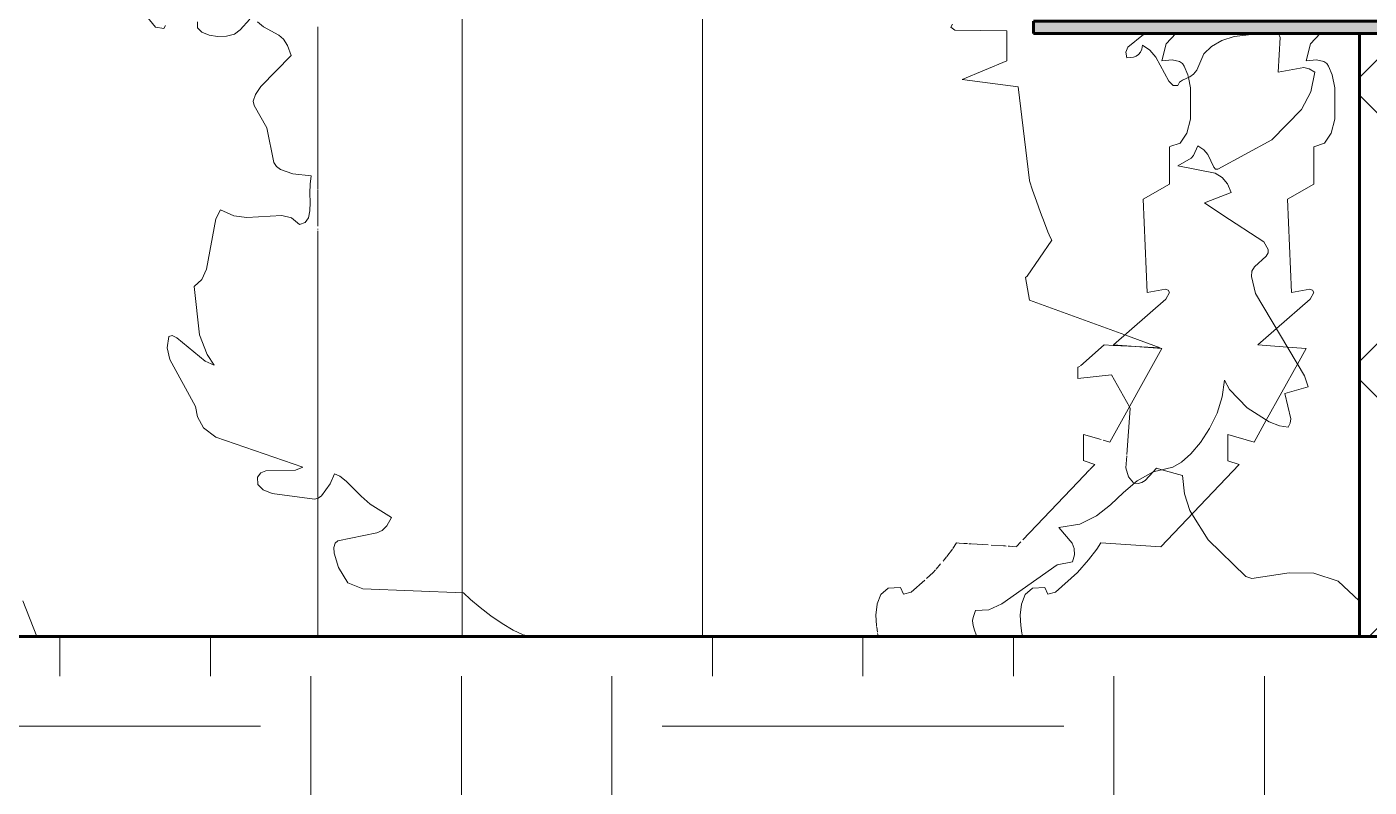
# Model space of a CAD drawing. Header units: inches. Extents: x 1275 to 2881, y -101 to 461.
# Drawn here: x 1467.3 to 1520.8, y -6 to 24.3 of the extents above; entities that cross this region are included whole.
import ezdxf

# ---------------------------------------------------------------- set-up
doc = ezdxf.new("R2010")
doc.units = ezdxf.units.IN
doc.header["$MEASUREMENT"] = 0
doc.linetypes.add('Grid Line 1_2_', pattern=[0.875, 0.5, -0.125, 0.125, -0.125])
for name, color, linetype, lineweight in [('0-1', 7, 'Continuous', 5), ('A-DETL-GENF-1', 7, 'Continuous', 9), ('A-DETL-GENF-2', 253, 'Continuous', 9), ('A-FLOR-LEVL-1', 51, 'Grid Line 1_2_', 9), ('A-GLAZ-CWMG', 51, 'Continuous', 9), ('A-GLAZ-CWMG-1', 51, 'Continuous', 60), ('A-WALL-PATT-3', 111, 'Continuous', 9), ('C-TOPO', 7, 'Continuous', 9), ('C-TOPO-1', 7, 'Continuous', 60), ('S-FNDN-6', 32, 'Continuous', 60)]:
    doc.layers.add(name, color=color, linetype=linetype, lineweight=lineweight)

# ---------------------------------------------------------------- blocks, each defined once
blk = doc.blocks.new('Oakfire_2_Amenities_rvt-1-BUILDING SECTION - EAST_WEST _ PREP KITCHEN - LOOKING SOUTH')
at = {"layer": 'A-FLOR-LEVL-1'}
blk.add_line((1275.24, 0), (2864.588, 0), dxfattribs=at)
blk = doc.blocks.new('Oakfire_2_Kitchen_rvt-1-BUILDING SECTION - EAST_WEST _ PREP KITCHEN - LOOKING SOUTH')
at = {"layer": 'A-FLOR-LEVL-1'}
blk.add_line((1275.24, 0), (2864.588, 0), dxfattribs=at)
blk = doc.blocks.new('holly 26751 - holly 26751-1522576-BUILDING SECTION - EAST_WEST _ PREP KITCHEN - LOOKING SOUTH')
at = {"layer": 'A-DETL-GENF-1'}
blk.add_line((1461.983, 0), (1467.735, 0.002), dxfattribs=at)
at = {"layer": 'A-DETL-GENF-2'}
for p, q in [((1478.946, 23.593), (1478.946, 24.269)), ((1478.946, 24.234), (1478.946, 24.136)), ((1478.946, 24.136), (1478.946, 24.107)), ((1478.946, 24.107), (1478.946, 22.917)), ((1478.946, 22.917), (1478.946, 23.593)), ((1512.579, 22.917), (1512.751, 23.593)), ((1512.751, 23.593), (1513.134, 24)), ((1478.946, 22.95), (1478.946, 22.917)), ((1478.946, 22.888), (1478.946, 22.95)), ((1478.946, 22.917), (1478.946, 22.173)), ((1478.946, 22.816), (1478.946, 22.888)), ((1478.946, 22.726), (1478.946, 22.816)), ((1478.946, 22.364), (1478.946, 22.708)), ((1512.98, 22.95), (1512.579, 22.917)), ((1513.28, 22.888), (1512.98, 22.95)), ((1513.395, 22.816), (1513.28, 22.888)), ((1513.466, 22.708), (1513.395, 22.816)), ((1513.615, 22.364), (1513.466, 22.708)), ((1478.946, 21.84), (1478.946, 22.364)), ((1478.946, 22.173), (1478.946, 21.875)), ((1513.636, 22.256), (1513.615, 22.364)), ((1513.72, 21.84), (1513.636, 22.256)), ((1478.946, 21.875), (1478.946, 19.455)), ((1478.946, 21.516), (1478.946, 21.834)), ((1478.946, 20.593), (1478.946, 21.511)), ((1513.72, 20.593), (1513.72, 21.84)), ((1478.946, 20.039), (1478.946, 20.571)), ((1513.573, 20.042), (1513.72, 20.593)), ((1478.946, 19.644), (1478.946, 20.039)), ((1513.298, 19.644), (1513.572, 20.039)), ((1478.946, 19.494), (1478.946, 19.644)), ((1478.946, 19.455), (1478.946, 19.494)), ((1478.946, 18.18), (1478.946, 19.444)), ((1478.946, 19.444), (1478.946, 18.158)), ((1512.876, 18.006), (1512.876, 19.494)), ((1512.895, 19.501), (1513.298, 19.644)), ((1478.946, 18.006), (1478.946, 18.158)), ((1478.946, 18.155), (1478.946, 17.803)), ((1478.946, 17.81), (1478.946, 17.99)), ((1478.946, 17.411), (1478.946, 17.777)), ((1478.946, 17.772), (1478.946, 17.335)), ((1511.835, 17.411), (1512.876, 18.006)), ((1478.946, 16.752), (1478.946, 17.411)), ((1478.946, 17.335), (1478.946, 16.884)), ((1511.983, 13.69), (1511.835, 17.411)), ((1478.946, 16.884), (1478.946, 16.46)), ((1478.946, 16.329), (1478.946, 16.749)), ((1478.946, 16.46), (1478.946, 16.329)), ((1478.946, 16.198), (1478.946, 16.228)), ((1478.946, 16.228), (1478.946, 16.198)), ((1478.946, 15.314), (1478.946, 16.148)), ((1478.946, 16.148), (1478.946, 16.107)), ((1478.946, 16.096), (1478.946, 15.864)), ((1478.946, 15.864), (1478.946, 15.774)), ((1478.946, 15.76), (1478.946, 15.314)), ((1478.946, 13.69), (1478.946, 15.309)), ((1478.946, 15.309), (1478.946, 14.345)), ((1478.946, 14.345), (1478.946, 14.286)), ((1478.946, 14.286), (1478.946, 13.393)), ((1478.946, 13.83), (1478.946, 13.69)), ((1478.946, 13.791), (1478.946, 13.83)), ((1478.946, 13.69), (1478.946, 13.791)), ((1478.946, 13.425), (1478.946, 13.69)), ((1478.946, 12.17), (1478.946, 13.425)), ((1478.946, 13.393), (1478.946, 11.486)), ((1510.644, 11.607), (1512.73, 13.425)), ((1512.722, 13.83), (1511.983, 13.69)), ((1512.825, 13.791), (1512.722, 13.83)), ((1512.73, 13.425), (1512.876, 13.69)), ((1512.876, 13.69), (1512.825, 13.791)), ((1478.946, 11.607), (1478.946, 12.154)), ((1478.946, 11.458), (1478.946, 11.607)), ((1478.946, 11.607), (1478.946, 10.748)), ((1478.946, 11.486), (1478.946, 11.607)), ((1478.946, 7.738), (1478.946, 11.458)), ((1510.495, 7.738), (1512.579, 11.458)), ((1512.579, 11.458), (1510.644, 11.607)), ((1478.946, 10.748), (1478.946, 10.714)), ((1478.946, 10.714), (1478.946, 10.268)), ((1478.946, 10.394), (1478.946, 9.077)), ((1478.946, 10.268), (1478.946, 10.394)), ((1478.946, 9.077), (1478.946, 6.715)), ((1478.946, 8.036), (1478.946, 7.738)), ((1478.946, 6.994), (1478.946, 8.036)), ((1509.454, 8.036), (1510.16, 7.834)), ((1509.454, 6.994), (1509.454, 8.036)), ((1510.235, 7.812), (1510.495, 7.738)), ((1478.946, 6.845), (1478.946, 6.994)), ((1509.9, 6.845), (1509.474, 6.987)), ((1478.946, 5.525), (1478.946, 6.845)), ((1478.946, 6.715), (1478.946, 6.372)), ((1478.946, 6.696), (1478.946, 6.399)), ((1478.946, 6.212), (1478.946, 6.696)), ((1509.231, 6.145), (1509.697, 6.633)), ((1509.708, 6.644), (1509.9, 6.845)), ((1478.946, 6.372), (1478.946, 5.669)), ((1478.946, 6.356), (1478.946, 6.101)), ((1478.946, 6.128), (1478.946, 6.212)), ((1478.946, 6.087), (1478.946, 6.128)), ((1478.946, 6.101), (1478.946, 6.087)), ((1507.03, 3.839), (1509.231, 6.144)), ((1478.946, 5.669), (1478.946, 5.525)), ((1478.946, 3.571), (1478.946, 5.503)), ((1478.946, 5.503), (1478.946, 5.007)), ((1478.946, 5.007), (1478.946, 3.85)), ((1478.946, 3.85), (1478.946, 2.381)), ((1506.777, 3.574), (1506.961, 3.766)), ((1478.946, 3.72), (1478.946, 3.571)), ((1478.946, 3.472), (1478.946, 3.72)), ((1478.946, 3.045), (1478.946, 3.472)), ((1504.004, 3.182), (1504.231, 3.472)), ((1504.247, 3.496), (1504.394, 3.72)), ((1504.394, 3.72), (1504.492, 3.714)), ((1504.5, 3.714), (1504.685, 3.702)), ((1504.695, 3.701), (1504.831, 3.693)), ((1504.885, 3.69), (1504.979, 3.684)), ((1505.004, 3.682), (1505.65, 3.642)), ((1505.778, 3.634), (1506.258, 3.604)), ((1506.264, 3.603), (1506.334, 3.599)), ((1506.336, 3.599), (1506.374, 3.597)), ((1506.455, 3.591), (1506.498, 3.589)), ((1506.501, 3.589), (1506.775, 3.571)), ((1478.946, 2.546), (1478.946, 3.045)), ((1503.577, 2.677), (1503.755, 2.882)), ((1503.857, 2.999), (1503.897, 3.045)), ((1503.897, 3.045), (1503.993, 3.168)), ((1478.946, 1.755), (1478.946, 2.546)), ((1478.946, 2.532), (1478.946, 2.517)), ((1478.946, 2.301), (1478.946, 2.532)), ((1478.946, 2.517), (1478.946, 2.199)), ((1478.946, 2.381), (1478.946, 2.301)), ((1478.946, 2.199), (1478.946, 1.415)), ((1502.583, 1.755), (1503.127, 2.244)), ((1503.196, 2.306), (1503.463, 2.546)), ((1503.463, 2.546), (1503.554, 2.651)), ((1478.946, 1.951), (1478.946, 1.677)), ((1478.946, 1.913), (1478.946, 1.951)), ((1478.946, 1.663), (1478.946, 1.913)), ((1478.946, 1.677), (1478.946, 1.755)), ((1478.946, 1.375), (1478.946, 1.663)), ((1501.232, 1.3), (1501.375, 1.663)), ((1501.375, 1.663), (1501.673, 1.913)), ((1501.673, 1.913), (1502.142, 1.95)), ((1502.163, 1.949), (1502.279, 1.677)), ((1502.279, 1.677), (1502.583, 1.755)), ((1478.946, 1.415), (1478.946, 0.004)), ((1478.946, 1.281), (1478.946, 1.356)), ((1478.946, 0.846), (1478.946, 1.281)), ((1501.181, 0.846), (1501.225, 1.281)), ((1478.946, 0.438), (1478.946, 0.846)), ((1501.202, 0.438), (1501.181, 0.846)), ((1467.735, 0.002), (1487.393, 0.01)), ((1478.946, 0.366), (1478.946, 0.438)), ((1478.946, 0.134), (1478.946, 0.366)), ((1478.946, 0.081), (1478.946, 0.125)), ((1478.946, 0), (1478.946, 0.016)), ((1487.393, 0.01), (1501.269, 0.016)), ((1501.208, 0.399), (1501.202, 0.438)), ((1501.241, 0.164), (1501.211, 0.373)), ((1501.269, 0.016), (1501.249, 0.115))]:
    blk.add_line(p, q, dxfattribs=at)
blk = doc.blocks.new('magnolia 26756 - magnolia 26756-V9-BUILDING SECTION - EAST_WEST _ PREP KITCHEN - LOOKING SOUTH')
at = {"layer": 'A-DETL-GENF-1'}
for p, q in [((1471.574, 25.367), (1472.474, 24.256)), ((1494.274, 25.367), (1494.274, 24.256)), ((1472.474, 24.256), (1472.809, 24.201)), ((1472.809, 24.201), (1472.869, 24.323)), ((1474.142, 24.468), (1474.151, 24.236)), ((1474.151, 24.236), (1474.322, 24.057)), ((1475.621, 23.984), (1475.851, 24.154)), ((1475.851, 24.154), (1476.235, 24.571)), ((1476.542, 24.468), (1476.771, 24.265)), ((1476.771, 24.265), (1477.39, 23.933)), ((1494.274, 24.154), (1494.274, 24.571)), ((1494.274, 24.468), (1494.274, 24.236)), ((1494.274, 24.468), (1494.274, 24.265)), ((1494.274, 24.201), (1494.274, 24.323)), ((1494.274, 24.265), (1494.274, 23.933)), ((1494.274, 24.256), (1494.274, 24.201)), ((1494.274, 24.236), (1494.274, 24.057)), ((1494.274, 23.984), (1494.274, 24.154)), ((1474.322, 24.057), (1474.604, 23.937)), ((1474.604, 23.937), (1474.947, 23.881)), ((1474.947, 23.881), (1475.303, 23.895)), ((1475.303, 23.895), (1475.621, 23.984)), ((1477.39, 23.933), (1477.568, 23.774)), ((1477.568, 23.774), (1477.731, 23.522)), ((1494.274, 24.057), (1494.274, 23.937)), ((1494.274, 23.895), (1494.274, 23.984)), ((1494.274, 23.937), (1494.274, 23.881)), ((1494.274, 23.933), (1494.274, 23.774)), ((1494.274, 23.881), (1494.274, 23.895)), ((1494.274, 23.774), (1494.274, 23.522)), ((1511.222, 23.457), (1511.841, 23.964)), ((1511.841, 23.964), (1511.852, 24)), ((1514.97, 23.72), (1514.554, 23.493)), ((1515.461, 23.882), (1514.97, 23.72)), ((1516.486, 24), (1515.461, 23.882)), ((1517.206, 22.468), (1517.293, 23.852)), ((1517.293, 23.852), (1517.229, 24)), ((1477.875, 23.134), (1476.673, 21.896)), ((1477.731, 23.522), (1477.875, 23.134)), ((1494.274, 23.522), (1494.274, 23.134)), ((1494.274, 23.134), (1494.274, 21.896)), ((1511.143, 23.266), (1511.222, 23.457)), ((1511.173, 23.034), (1511.143, 23.266)), ((1511.446, 23.062), (1511.173, 23.034)), ((1511.557, 23.103), (1511.446, 23.062)), ((1511.65, 23.168), (1511.557, 23.103)), ((1511.723, 23.26), (1511.65, 23.168)), ((1511.776, 23.38), (1511.723, 23.26)), ((1511.807, 23.534), (1511.776, 23.38)), ((1512.096, 23.348), (1511.807, 23.534)), ((1512.33, 23.058), (1512.096, 23.348)), ((1512.855, 22.102), (1512.33, 23.058)), ((1514.244, 23.19), (1513.972, 22.546)), ((1514.554, 23.493), (1514.244, 23.19)), ((1513.972, 22.546), (1513.839, 22.381)), ((1518.229, 22.646), (1517.206, 22.468)), ((1518.446, 22.596), (1518.229, 22.646)), ((1518.673, 22.468), (1518.446, 22.596)), ((1518.511, 21.687), (1518.673, 22.468)), ((1513.021, 21.935), (1512.855, 22.102)), ((1513.206, 21.934), (1513.021, 21.935)), ((1513.28, 22.066), (1513.206, 21.934)), ((1513.395, 22.149), (1513.28, 22.066)), ((1513.689, 22.279), (1513.395, 22.149)), ((1513.839, 22.381), (1513.689, 22.279)), ((1476.461, 21.57), (1476.36, 21.305)), ((1476.673, 21.896), (1476.461, 21.57)), ((1494.274, 21.896), (1494.274, 21.57)), ((1494.274, 21.57), (1494.274, 21.305)), ((1518.138, 20.974), (1518.511, 21.687)), ((1476.36, 21.305), (1476.409, 21.134)), ((1476.409, 21.134), (1476.914, 20.246)), ((1494.274, 21.305), (1494.274, 21.134)), ((1494.274, 21.134), (1494.274, 20.246)), ((1516.952, 19.775), (1518.138, 20.974)), ((1476.914, 20.246), (1477.191, 18.872)), ((1494.274, 20.246), (1494.274, 18.872)), ((1513.835, 19.144), (1514.006, 19.535)), ((1514.006, 19.535), (1514.243, 19.374)), ((1514.243, 19.374), (1514.406, 19.186)), ((1514.806, 18.601), (1516.952, 19.775)), ((1477.191, 18.872), (1477.296, 18.713)), ((1494.274, 18.872), (1494.274, 18.713)), ((1513.206, 18.735), (1513.747, 19.047)), ((1514.705, 18.441), (1513.206, 18.735)), ((1513.747, 19.047), (1513.835, 19.144)), ((1514.406, 19.186), (1514.65, 18.679)), ((1477.296, 18.713), (1477.457, 18.586)), ((1477.457, 18.586), (1477.95, 18.417)), ((1477.95, 18.417), (1478.675, 18.335)), ((1478.675, 18.335), (1478.63, 18.005)), ((1494.274, 18.713), (1494.274, 18.586)), ((1494.274, 18.586), (1494.274, 18.417)), ((1494.274, 18.417), (1494.274, 18.335)), ((1494.274, 18.335), (1494.274, 18.005)), ((1514.65, 18.679), (1514.716, 18.6)), ((1514.972, 18.267), (1514.705, 18.441)), ((1514.716, 18.6), (1514.806, 18.601)), ((1515.185, 18.015), (1514.972, 18.267)), ((1478.63, 18.005), (1478.626, 17.643)), ((1494.274, 18.005), (1494.274, 17.643)), ((1514.273, 17.268), (1515.34, 17.668)), ((1515.34, 17.668), (1515.185, 18.015)), ((1478.626, 17.643), (1478.634, 17.28)), ((1478.634, 17.28), (1478.626, 16.944)), ((1494.274, 17.643), (1494.274, 17.28)), ((1494.274, 17.28), (1494.274, 16.944)), ((1515.009, 16.766), (1514.273, 17.268)), ((1474.871, 16.63), (1474.508, 14.618)), ((1475.059, 16.985), (1474.871, 16.63)), ((1475.594, 16.75), (1475.059, 16.985)), ((1476.116, 16.676), (1475.594, 16.75)), ((1477.512, 16.759), (1476.116, 16.676)), ((1477.89, 16.666), (1477.512, 16.759)), ((1478.209, 16.401), (1477.89, 16.666)), ((1478.571, 16.666), (1478.442, 16.475)), ((1478.626, 16.944), (1478.571, 16.666)), ((1494.274, 16.75), (1494.274, 16.985)), ((1494.274, 16.985), (1494.274, 16.63)), ((1494.274, 16.944), (1494.274, 16.666)), ((1494.274, 16.666), (1494.274, 16.759)), ((1494.274, 16.759), (1494.274, 16.676)), ((1494.274, 16.676), (1494.274, 16.75)), ((1494.274, 16.666), (1494.274, 16.475)), ((1494.274, 16.401), (1494.274, 16.666)), ((1494.274, 16.63), (1494.274, 14.618)), ((1516.643, 15.708), (1515.009, 16.766)), ((1478.442, 16.475), (1478.209, 16.401)), ((1494.274, 16.475), (1494.274, 16.401)), ((1516.806, 15.402), (1516.643, 15.708)), ((1516.271, 14.712), (1516.729, 15.145)), ((1516.729, 15.145), (1516.813, 15.273)), ((1516.813, 15.273), (1516.806, 15.402)), ((1474.508, 14.618), (1474.317, 14.206)), ((1494.274, 14.618), (1494.274, 14.206)), ((1516.14, 14.335), (1516.165, 14.536)), ((1516.165, 14.536), (1516.271, 14.712)), ((1474.317, 14.206), (1474.009, 13.927)), ((1474.009, 13.927), (1474.23, 12.009)), ((1494.274, 14.206), (1494.274, 13.927)), ((1494.274, 13.927), (1494.274, 12.009)), ((1516.306, 13.648), (1516.14, 14.335)), ((1518.257, 10.38), (1516.306, 13.648)), ((1473.009, 11.935), (1472.935, 11.491)), ((1473.138, 11.984), (1473.009, 11.935)), ((1473.319, 11.888), (1473.138, 11.984)), ((1474.452, 10.952), (1473.319, 11.888)), ((1474.23, 12.009), (1474.536, 11.219)), ((1494.274, 12.009), (1494.274, 11.219)), ((1494.274, 11.888), (1494.274, 11.984)), ((1494.274, 11.984), (1494.274, 11.935)), ((1494.274, 11.935), (1494.274, 11.491)), ((1494.274, 10.952), (1494.274, 11.888)), ((1472.935, 11.491), (1473.049, 11.024)), ((1494.274, 11.491), (1494.274, 11.024)), ((1473.049, 11.024), (1474.071, 9.151)), ((1474.809, 10.802), (1474.452, 10.952)), ((1474.536, 11.219), (1474.809, 10.802)), ((1494.274, 11.219), (1494.274, 10.802)), ((1494.274, 11.024), (1494.274, 9.151)), ((1494.274, 10.802), (1494.274, 10.952)), ((1514.984, 9.536), (1515.073, 10.202)), ((1515.073, 10.202), (1515.274, 9.828)), ((1518.406, 9.935), (1518.257, 10.38)), ((1515.274, 9.828), (1515.978, 9.095)), ((1517.473, 9.669), (1518.406, 9.935)), ((1517.712, 8.668), (1517.473, 9.669)), ((1474.071, 9.151), (1474.142, 8.735)), ((1494.274, 9.151), (1494.274, 8.735)), ((1514.775, 8.884), (1514.984, 9.536)), ((1515.978, 9.095), (1516.849, 8.536)), ((1474.142, 8.735), (1474.381, 8.304)), ((1494.274, 8.735), (1494.274, 8.304)), ((1514.476, 8.272), (1514.775, 8.884)), ((1517.691, 8.491), (1517.712, 8.668)), ((1474.381, 8.304), (1474.875, 7.93)), ((1494.274, 8.304), (1494.274, 7.93)), ((1514.119, 7.725), (1514.476, 8.272)), ((1516.849, 8.536), (1517.26, 8.379)), ((1517.26, 8.379), (1517.606, 8.335)), ((1517.606, 8.335), (1517.691, 8.491)), ((1474.875, 7.93), (1478.342, 6.735)), ((1494.274, 7.93), (1494.274, 6.735)), ((1513.734, 7.27), (1514.119, 7.725)), ((1513.353, 6.931), (1513.734, 7.27)), ((1476.665, 6.515), (1476.542, 6.335)), ((1476.865, 6.593), (1476.665, 6.515)), ((1478.045, 6.617), (1476.865, 6.593)), ((1478.342, 6.735), (1478.045, 6.617)), ((1479.434, 6.079), (1479.609, 6.469)), ((1479.609, 6.469), (1479.817, 6.382)), ((1494.274, 6.735), (1494.274, 6.617)), ((1494.274, 6.617), (1494.274, 6.593)), ((1494.274, 6.593), (1494.274, 6.515)), ((1494.274, 6.515), (1494.274, 6.335)), ((1494.274, 6.079), (1494.274, 6.469)), ((1494.274, 6.469), (1494.274, 6.382)), ((1511.593, 6.192), (1512.224, 6.551)), ((1512.224, 6.551), (1513.006, 6.735)), ((1513.006, 6.735), (1513.353, 6.931)), ((1476.542, 6.335), (1476.545, 6.048)), ((1476.545, 6.048), (1476.757, 5.836)), ((1479.091, 5.596), (1479.434, 6.079)), ((1479.817, 6.382), (1480.063, 6.182)), ((1480.063, 6.182), (1480.347, 5.905)), ((1480.347, 5.905), (1480.669, 5.586)), ((1494.274, 6.382), (1494.274, 6.182)), ((1494.274, 6.335), (1494.274, 6.048)), ((1494.274, 6.182), (1494.274, 5.905)), ((1494.274, 5.596), (1494.274, 6.079)), ((1494.274, 6.048), (1494.274, 5.836)), ((1494.274, 5.905), (1494.274, 5.586)), ((1511.049, 5.732), (1511.593, 6.192)), ((1476.757, 5.836), (1477.118, 5.686)), ((1477.118, 5.686), (1478.809, 5.469)), ((1478.809, 5.469), (1478.955, 5.505)), ((1478.955, 5.505), (1479.091, 5.596)), ((1480.669, 5.586), (1481.031, 5.262)), ((1494.274, 5.836), (1494.274, 5.686)), ((1494.274, 5.686), (1494.274, 5.469)), ((1494.274, 5.505), (1494.274, 5.596)), ((1494.274, 5.586), (1494.274, 5.262)), ((1494.274, 5.469), (1494.274, 5.505)), ((1510.529, 5.244), (1511.049, 5.732)), ((1481.031, 5.262), (1481.875, 4.736)), ((1494.274, 5.262), (1494.274, 4.736)), ((1509.969, 4.8), (1510.529, 5.244)), ((1481.694, 4.401), (1481.506, 4.214)), ((1481.875, 4.736), (1481.694, 4.401)), ((1494.274, 4.736), (1494.274, 4.401)), ((1494.274, 4.401), (1494.274, 4.214)), ((1508.473, 4.336), (1509.305, 4.473)), ((1509, 3.713), (1508.473, 4.336)), ((1509.305, 4.473), (1509.969, 4.8)), ((1479.742, 3.802), (1479.632, 3.709)), ((1481.292, 4.127), (1479.742, 3.802)), ((1481.506, 4.214), (1481.292, 4.127)), ((1494.274, 4.214), (1494.274, 4.127)), ((1494.274, 4.127), (1494.274, 3.802)), ((1494.274, 3.802), (1494.274, 3.709)), ((1479.632, 3.709), (1479.583, 3.539)), ((1479.583, 3.539), (1479.59, 3.309)), ((1479.59, 3.309), (1479.767, 2.737)), ((1494.274, 3.709), (1494.274, 3.539)), ((1494.274, 3.539), (1494.274, 3.309)), ((1494.274, 3.309), (1494.274, 2.737)), ((1509.08, 3.495), (1509, 3.713)), ((1509.018, 2.963), (1509.094, 3.245)), ((1509.094, 3.245), (1509.08, 3.495)), ((1479.767, 2.737), (1480.142, 2.136)), ((1494.274, 2.737), (1494.274, 2.136)), ((1506.198, 1.3), (1508.396, 2.846)), ((1508.396, 2.846), (1509.018, 2.963)), ((1480.142, 2.136), (1480.738, 1.898)), ((1480.738, 1.898), (1484.742, 1.736)), ((1484.742, 1.736), (1485.029, 1.467)), ((1494.274, 2.136), (1494.274, 1.898)), ((1494.274, 1.898), (1494.274, 1.736)), ((1494.274, 1.736), (1494.274, 1.467)), ((1485.029, 1.467), (1485.403, 1.151)), ((1485.403, 1.151), (1485.831, 0.822)), ((1494.274, 1.467), (1494.274, 1.151)), ((1494.274, 1.151), (1494.274, 0.822)), ((1505.674, 1.056), (1506.198, 1.3)), ((1485.831, 0.822), (1486.281, 0.51)), ((1494.274, 0.822), (1494.274, 0.51)), ((1505.033, 0.628), (1505.051, 0.746)), ((1505.037, 0.509), (1505.033, 0.628)), ((1505.051, 0.746), (1505.089, 0.876)), ((1505.089, 0.876), (1505.143, 1.034)), ((1505.143, 1.034), (1505.674, 1.056)), ((1482.696, 0), (1483.076, 0)), ((1483.076, 0), (1487.073, 0)), ((1486.281, 0.51), (1486.721, 0.248)), ((1486.721, 0.248), (1487.118, 0.067)), ((1487.073, 0), (1489.908, 0)), ((1487.118, 0.067), (1487.441, 0)), ((1489.908, 0), (1491.813, 0)), ((1491.813, 0), (1493.021, 0)), ((1493.021, 0), (1493.764, 0)), ((1493.764, 0), (1494.274, 0)), ((1494.274, 0.51), (1494.274, 0.248)), ((1494.274, 0.248), (1494.274, 0.067)), ((1494.274, 0.067), (1494.274, 0)), ((1505.723, 0), (1494.274, 0)), ((1505.065, 0.375), (1505.037, 0.509)), ((1505.121, 0.21), (1505.065, 0.375)), ((1505.207, 0), (1505.121, 0.21))]:
    blk.add_line(p, q, dxfattribs=at)
at = {"layer": 'A-DETL-GENF-2'}
for p, q in [((1494.274, 24.082), (1494.274, 24.315)), ((1494.274, 24.013), (1494.274, 24.068)), ((1494.274, 24.068), (1494.274, 23.882)), ((1494.274, 23.964), (1494.274, 24.068)), ((1494.274, 23.868), (1494.274, 24.013)), ((1494.274, 23.457), (1494.274, 23.957)), ((1494.274, 23.868), (1494.274, 23.72)), ((1494.274, 22.468), (1494.274, 23.828)), ((1494.274, 23.698), (1494.274, 23.493)), ((1494.274, 23.348), (1494.274, 23.534)), ((1494.274, 23.534), (1494.274, 23.386)), ((1494.274, 23.493), (1494.274, 23.19)), ((1494.274, 23.266), (1494.274, 23.457)), ((1494.274, 23.38), (1494.274, 23.26)), ((1494.274, 23.058), (1494.274, 23.348)), ((1494.274, 23.034), (1494.274, 23.266)), ((1494.274, 23.235), (1494.274, 23.168)), ((1494.274, 23.19), (1494.274, 22.546)), ((1494.274, 23.168), (1494.274, 23.106)), ((1494.274, 23.103), (1494.274, 23.062)), ((1494.274, 23.062), (1494.274, 23.034)), ((1494.274, 22.102), (1494.274, 23.058)), ((1494.274, 22.596), (1494.274, 22.647)), ((1494.274, 22.647), (1494.274, 22.468)), ((1494.274, 22.468), (1494.274, 22.596)), ((1494.274, 22.546), (1494.274, 22.381)), ((1494.274, 21.687), (1494.274, 22.468)), ((1494.274, 22.381), (1494.274, 22.279)), ((1494.274, 22.27), (1494.274, 22.149)), ((1494.274, 22.149), (1494.274, 22.066)), ((1494.274, 21.935), (1494.274, 22.102)), ((1494.274, 22.066), (1494.274, 21.934)), ((1494.274, 21.934), (1494.274, 21.935)), ((1494.274, 20.993), (1494.274, 21.687)), ((1494.274, 19.775), (1494.274, 20.964)), ((1494.274, 19.672), (1494.274, 19.775)), ((1494.274, 18.601), (1494.274, 19.665)), ((1494.274, 19.144), (1494.274, 19.535)), ((1494.274, 19.535), (1494.274, 19.374)), ((1494.274, 19.356), (1494.274, 19.186)), ((1494.274, 19.186), (1494.274, 18.679)), ((1494.274, 19.047), (1494.274, 19.144)), ((1494.274, 18.735), (1494.274, 19.047)), ((1494.274, 18.441), (1494.274, 18.735)), ((1494.274, 18.669), (1494.274, 18.6)), ((1494.274, 18.6), (1494.274, 18.601)), ((1494.274, 18.267), (1494.274, 18.441)), ((1494.274, 18.044), (1494.274, 18.267)), ((1494.274, 17.668), (1494.274, 18.015)), ((1494.274, 17.277), (1494.274, 17.668)), ((1494.274, 16.766), (1494.274, 17.268)), ((1494.274, 15.708), (1494.274, 16.766)), ((1494.274, 15.515), (1494.274, 15.708)), ((1494.274, 15.402), (1494.274, 15.507)), ((1494.274, 15.273), (1494.274, 15.364)), ((1494.274, 15.145), (1494.274, 15.273)), ((1494.274, 14.719), (1494.274, 15.145)), ((1494.274, 14.536), (1494.274, 14.712)), ((1494.274, 14.335), (1494.274, 14.536)), ((1494.274, 13.648), (1494.274, 14.335)), ((1494.274, 12.825), (1494.274, 13.648)), ((1494.274, 12.428), (1494.274, 12.811)), ((1494.274, 10.963), (1494.274, 12.401)), ((1494.274, 10.38), (1494.274, 10.936)), ((1494.274, 10.008), (1494.274, 10.38)), ((1494.274, 10.008), (1494.274, 10.202)), ((1494.274, 10.202), (1494.274, 10.008)), ((1494.274, 9.536), (1494.274, 9.989)), ((1494.274, 9.989), (1494.274, 9.828)), ((1494.274, 9.935), (1494.274, 9.989)), ((1494.274, 9.669), (1494.274, 9.935)), ((1494.274, 9.828), (1494.274, 9.095)), ((1494.274, 8.668), (1494.274, 9.669)), ((1494.274, 8.884), (1494.274, 9.536)), ((1494.274, 9.095), (1494.274, 8.536)), ((1494.274, 8.272), (1494.274, 8.869)), ((1494.274, 8.491), (1494.274, 8.668)), ((1494.274, 8.536), (1494.274, 8.379)), ((1494.274, 8.335), (1494.274, 8.462)), ((1494.274, 8.379), (1494.274, 8.335)), ((1494.274, 7.848), (1494.274, 8.272)), ((1494.274, 7.725), (1494.274, 7.842)), ((1494.274, 7.291), (1494.274, 7.725)), ((1494.274, 6.931), (1494.274, 7.27)), ((1494.274, 6.735), (1494.274, 6.931)), ((1494.274, 6.551), (1494.274, 6.735)), ((1494.274, 6.192), (1494.274, 6.551)), ((1494.274, 5.732), (1494.274, 6.192)), ((1494.274, 5.405), (1494.274, 5.732)), ((1494.274, 5.244), (1494.274, 5.386)), ((1494.274, 4.8), (1494.274, 5.244)), ((1494.274, 4.473), (1494.274, 4.8)), ((1494.274, 4.336), (1494.274, 4.473)), ((1494.274, 3.713), (1494.274, 4.336)), ((1494.274, 3.495), (1494.274, 3.713)), ((1494.274, 3.245), (1494.274, 3.495)), ((1494.274, 2.963), (1494.274, 3.245)), ((1494.274, 2.846), (1494.274, 2.963)), ((1494.274, 1.324), (1494.274, 2.846)), ((1494.274, 1.056), (1494.274, 1.3)), ((1494.274, 1.034), (1494.274, 1.056)), ((1494.274, 0.876), (1494.274, 1.034)), ((1494.274, 0.746), (1494.274, 0.866)), ((1494.274, 0.628), (1494.274, 0.746)), ((1494.274, 0.509), (1494.274, 0.628)), ((1494.274, 0.399), (1494.274, 0.509)), ((1494.274, 0.296), (1494.274, 0.375)), ((1494.274, 0.21), (1494.274, 0.289)), ((1494.274, 0.091), (1494.274, 0.198)), ((1494.274, 0.01), (1494.274, 0.081))]:
    blk.add_line(p, q, dxfattribs=at)
blk = doc.blocks.new('holly 26751 - holly 26751-V12-BUILDING SECTION - EAST_WEST _ PREP KITCHEN - LOOKING SOUTH')
at = {"layer": 'A-DETL-GENF-1'}
for p, q in [((1484.698, 24.399), (1484.698, 24.256)), ((1484.698, 24.256), (1484.698, 24.136)), ((1484.698, 24.136), (1484.698, 24.107)), ((1484.698, 24.107), (1484.698, 22.917)), ((1518.331, 22.917), (1518.503, 23.593)), ((1518.503, 23.593), (1518.886, 24)), ((1484.698, 22.917), (1484.698, 22.173)), ((1518.732, 22.95), (1518.331, 22.917)), ((1519.033, 22.888), (1518.732, 22.95)), ((1519.148, 22.816), (1519.033, 22.888)), ((1519.219, 22.708), (1519.148, 22.816)), ((1519.367, 22.364), (1519.219, 22.708)), ((1484.698, 22.173), (1484.698, 21.875)), ((1519.472, 21.84), (1519.367, 22.364)), ((1484.698, 21.875), (1484.698, 18.155)), ((1519.472, 20.593), (1519.472, 21.84)), ((1519.324, 20.039), (1519.472, 20.593)), ((1519.05, 19.644), (1519.324, 20.039)), ((1518.629, 19.494), (1519.05, 19.644)), ((1518.629, 18.006), (1518.629, 19.494)), ((1484.698, 18.155), (1484.698, 17.772)), ((1484.698, 17.772), (1484.698, 17.335)), ((1517.587, 17.411), (1518.629, 18.006)), ((1484.698, 17.335), (1484.698, 16.884)), ((1517.736, 13.69), (1517.587, 17.411)), ((1484.698, 16.884), (1484.698, 16.46)), ((1484.698, 16.46), (1484.698, 16.107)), ((1484.698, 16.107), (1484.698, 15.864)), ((1484.698, 15.864), (1484.698, 15.774)), ((1484.698, 15.774), (1484.698, 14.345)), ((1484.698, 14.345), (1484.698, 14.286)), ((1484.698, 14.286), (1484.698, 13.393)), ((1484.698, 13.393), (1484.698, 11.486)), ((1517.138, 12.254), (1518.482, 13.425)), ((1518.474, 13.83), (1517.736, 13.69)), ((1518.577, 13.791), (1518.474, 13.83)), ((1518.482, 13.425), (1518.629, 13.69)), ((1518.629, 13.69), (1518.577, 13.791)), ((1484.698, 11.486), (1484.698, 11.607)), ((1484.698, 11.607), (1484.698, 10.748)), ((1518.331, 11.458), (1517.579, 11.516)), ((1517.984, 10.838), (1518.331, 11.458)), ((1484.698, 10.748), (1484.698, 10.714)), ((1484.698, 10.714), (1484.698, 10.268)), ((1484.698, 10.268), (1484.698, 10.417)), ((1484.698, 10.417), (1484.698, 9.077)), ((1484.698, 9.077), (1484.698, 6.715)), ((1516.248, 7.738), (1516.735, 8.609)), ((1515.206, 6.994), (1515.206, 8.036)), ((1515.206, 8.036), (1516.248, 7.738)), ((1515.652, 6.845), (1515.206, 6.994)), ((1484.698, 6.715), (1484.698, 6.356)), ((1484.698, 6.212), (1484.698, 6.696)), ((1484.698, 6.696), (1484.698, 6.399)), ((1512.527, 3.571), (1515.652, 6.845)), ((1484.698, 6.399), (1484.698, 5.669)), ((1484.698, 6.356), (1484.698, 6.101)), ((1484.698, 6.128), (1484.698, 6.212)), ((1484.698, 6.087), (1484.698, 6.128)), ((1484.698, 6.101), (1484.698, 6.087)), ((1484.698, 5.669), (1484.698, 5.007)), ((1484.698, 5.007), (1484.698, 3.85)), ((1484.698, 3.85), (1484.698, 2.381)), ((1509.649, 3.045), (1509.983, 3.472)), ((1509.983, 3.472), (1510.146, 3.72)), ((1510.146, 3.72), (1512.527, 3.571)), ((1509.215, 2.546), (1509.649, 3.045)), ((1484.698, 2.301), (1484.698, 2.532)), ((1484.698, 2.532), (1484.698, 2.517)), ((1484.698, 2.517), (1484.698, 2.199)), ((1484.698, 2.381), (1484.698, 2.301)), ((1484.698, 2.199), (1484.698, 1.415)), ((1508.335, 1.755), (1509.215, 2.546)), ((1506.977, 1.281), (1507.127, 1.663)), ((1507.127, 1.663), (1507.426, 1.913)), ((1507.426, 1.913), (1507.914, 1.951)), ((1507.914, 1.951), (1508.031, 1.677)), ((1508.031, 1.677), (1508.335, 1.755)), ((1467.182, 1.415), (1467.736, 0)), ((1484.698, 1.415), (1484.698, 0)), ((1506.934, 0.846), (1506.977, 1.281)), ((1506.954, 0.438), (1506.934, 0.846)), ((1465.523, 0), (1470.632, 0)), ((1467.736, 0), (1487.404, 0.008)), ((1470.632, 0), (1476.169, 0)), ((1476.169, 0), (1479.89, 0)), ((1479.89, 0), (1482.249, 0)), ((1482.249, 0), (1483.701, 0)), ((1483.701, 0), (1484.698, 0)), ((1503.552, 0), (1484.698, 0)), ((1505.201, 0.015), (1507.021, 0.016)), ((1506.998, 0.134), (1506.954, 0.438)), ((1507.021, 0.016), (1506.998, 0.134))]:
    blk.add_line(p, q, dxfattribs=at)
at = {"layer": 'A-DETL-GENF-2'}
for p, q in [((1484.698, 24.044), (1484.698, 24.87)), ((1484.698, 23.593), (1484.698, 24.018)), ((1484.698, 22.917), (1484.698, 23.593)), ((1484.698, 22.947), (1484.698, 22.917)), ((1484.698, 22.888), (1484.698, 22.947)), ((1484.698, 22.834), (1484.698, 22.888)), ((1484.698, 22.708), (1484.698, 22.816)), ((1484.698, 22.364), (1484.698, 22.708)), ((1484.698, 21.84), (1484.698, 22.364)), ((1484.698, 20.593), (1484.698, 21.838)), ((1484.698, 20.039), (1484.698, 20.593)), ((1484.698, 19.644), (1484.698, 20.039)), ((1484.698, 19.494), (1484.698, 19.644)), ((1484.698, 18.006), (1484.698, 19.494)), ((1484.698, 17.411), (1484.698, 17.99)), ((1484.698, 13.69), (1484.698, 17.411)), ((1484.698, 13.83), (1484.698, 13.69)), ((1484.698, 13.791), (1484.698, 13.83)), ((1484.698, 13.69), (1484.698, 13.791)), ((1484.698, 13.425), (1484.698, 13.69)), ((1484.698, 11.607), (1484.698, 13.425)), ((1516.396, 11.607), (1517.138, 12.254)), ((1484.698, 11.458), (1484.698, 11.607)), ((1484.698, 7.738), (1484.698, 11.458)), ((1517.579, 11.516), (1516.396, 11.607)), ((1516.735, 8.609), (1517.984, 10.838)), ((1484.698, 8.036), (1484.698, 7.738)), ((1484.698, 6.994), (1484.698, 8.036)), ((1484.698, 6.845), (1484.698, 6.994)), ((1484.698, 3.571), (1484.698, 6.845)), ((1484.698, 3.72), (1484.698, 3.571)), ((1484.698, 3.472), (1484.698, 3.72)), ((1484.698, 3.045), (1484.698, 3.472)), ((1484.698, 2.546), (1484.698, 3.045)), ((1484.698, 1.844), (1484.698, 2.546)), ((1484.698, 1.951), (1484.698, 1.844)), ((1484.698, 1.913), (1484.698, 1.951)), ((1484.698, 1.844), (1484.698, 1.913)), ((1484.698, 1.781), (1484.698, 1.841)), ((1484.698, 1.841), (1484.698, 1.781)), ((1484.698, 1.781), (1484.698, 1.841)), ((1484.698, 1.769), (1484.698, 1.738)), ((1484.698, 1.738), (1484.698, 1.769)), ((1484.698, 1.663), (1484.698, 1.738)), ((1484.698, 1.738), (1484.698, 1.677)), ((1484.698, 1.677), (1484.698, 1.738)), ((1484.698, 1.281), (1484.698, 1.663)), ((1484.698, 0.846), (1484.698, 1.281)), ((1484.698, 0.438), (1484.698, 0.846)), ((1484.698, 0.134), (1484.698, 0.438)), ((1484.698, 0.081), (1484.698, 0.134)), ((1484.698, 0.016), (1484.698, 0.058)), ((1484.698, 0), (1484.698, 0.016)), ((1487.404, 0.008), (1487.576, 0.008)), ((1487.627, 0.008), (1505.201, 0.015))]:
    blk.add_line(p, q, dxfattribs=at)
blk = doc.blocks.new('holly 26751 - holly 26751-V13-BUILDING SECTION - EAST_WEST _ PREP KITCHEN - LOOKING SOUTH')
at = {"layer": 'A-DETL-GENF-1'}
for p, q in [((1513.77, 4.874), (1514.42, 3.85)), ((1514.42, 3.85), (1515.927, 2.381)), ((1515.927, 2.381), (1516.162, 2.301)), ((1516.162, 2.301), (1517.645, 2.532)), ((1517.645, 2.532), (1518.63, 2.517)), ((1518.63, 2.517), (1519.603, 2.199)), ((1519.603, 2.199), (1520.432, 1.415)), ((1520.432, 1.415), (1520.457, 1.351))]:
    blk.add_line(p, q, dxfattribs=at)
at = {"layer": 'A-DETL-GENF-2'}
for p, q in [((1504.226, 24.375), (1504.171, 24.256)), ((1504.171, 24.256), (1504.331, 24.136)), ((1504.331, 24.136), (1506.403, 24.107)), ((1506.403, 24.107), (1506.403, 22.917)), ((1506.403, 22.917), (1504.617, 22.173)), ((1504.617, 22.173), (1506.842, 21.876)), ((1506.85, 21.875), (1507.296, 18.155)), ((1507.301, 18.14), (1507.422, 17.772)), ((1507.422, 17.772), (1507.574, 17.335)), ((1507.574, 17.335), (1507.737, 16.884)), ((1507.737, 16.884), (1507.895, 16.46)), ((1507.895, 16.46), (1508.033, 16.107)), ((1508.033, 16.107), (1508.136, 15.864)), ((1508.189, 15.774), (1507.205, 14.345)), ((1508.136, 15.864), (1508.189, 15.774)), ((1507.205, 14.345), (1507.147, 14.286)), ((1507.147, 14.286), (1507.296, 13.393)), ((1507.296, 13.393), (1511.097, 12.001)), ((1511.097, 12.001), (1512.504, 11.486)), ((1510.272, 11.607), (1509.335, 10.774)), ((1510.629, 11.588), (1510.272, 11.607)), ((1511.539, 11.538), (1510.643, 11.587)), ((1512.504, 11.486), (1511.539, 11.538)), ((1509.306, 10.748), (1509.231, 10.714)), ((1509.231, 10.714), (1509.231, 10.268)), ((1509.231, 10.268), (1510.57, 10.417)), ((1510.57, 10.417), (1511.28, 9.139)), ((1511.28, 9.139), (1511.314, 9.077)), ((1511.314, 9.077), (1511.182, 7.238)), ((1511.179, 7.194), (1511.145, 6.715)), ((1511.145, 6.715), (1511.243, 6.356)), ((1511.911, 6.212), (1512.222, 6.551)), ((1512.222, 6.551), (1512.356, 6.696)), ((1512.356, 6.696), (1512.575, 6.634)), ((1512.575, 6.634), (1513.397, 6.399)), ((1511.243, 6.356), (1511.449, 6.117)), ((1511.483, 6.099), (1511.63, 6.087)), ((1511.63, 6.087), (1511.778, 6.128)), ((1511.778, 6.128), (1511.911, 6.212)), ((1513.397, 6.399), (1513.473, 5.669)), ((1513.473, 5.669), (1513.686, 5.007)), ((1513.686, 5.007), (1513.77, 4.874))]:
    blk.add_line(p, q, dxfattribs=at)
blk = doc.blocks.new('Rectangular Mullion - Oakfire steel blade-1596924-BUILDING SECTION - EAST_WEST _ PREP KITCHEN - LOOKING SOUTH')
at = {"layer": 'A-GLAZ-CWMG'}
blk.add_hatch(color=256, dxfattribs=at).paths.add_polyline_path([(1528.707, 24), (1529.457, 24), (1529.457, 24.5), (1507.457, 24.5), (1507.457, 24), (1528.457, 24)], flags=0)
at = {"layer": 'A-GLAZ-CWMG-1'}
for p, q in [((1529.457, 24.5), (1507.457, 24.5)), ((1507.457, 24.5), (1507.457, 24)), ((1529.457, 24), (1529.457, 24.5)), ((1507.457, 24), (1529.457, 24))]:
    blk.add_line(p, q, dxfattribs=at)

msp = doc.modelspace()

# ---------------------------------------------------------------- hatches: boundary and pattern name
at = {"layer": 'A-WALL-PATT-3'}
h = msp.add_hatch(dxfattribs=at)
h.set_pattern_fill('FP_7', color=256, style=0, pattern_type=2)
h.set_pattern_definition([(45, (1972.647, 112.405), (-5.65685, 5.65685), []), (135, (1972.647, 112.405), (-5.65685, -5.65685), [])])
h.paths.add_polyline_path([(1522.272, 0), (1524.457, 0), (1524.457, 24), (1520.457, 24), (1520.457, 0)], flags=0)
at = {"layer": 'C-TOPO'}
h = msp.add_hatch(dxfattribs=at)
h.set_pattern_fill('FP_5', color=256, style=0, pattern_type=2)
h.set_pattern_definition([(0, (1972.647, 112.405), (16, 16), [16, -16]), (0, (1972.647, 118.405), (16, 16), [16, -16]), (0, (1972.647, 124.405), (16, 16), [16, -16]), (90, (1974.647, 126.405), (-16, 16), [16, -16]), (90, (1980.647, 126.405), (-16, 16), [16, -16]), (90, (1986.647, 126.405), (-16, 16), [16, -16])])
h.paths.add_polyline_path([(1515.991, -36.962), (1528.3, -36.962), (1528.3, 0), (1398.919, 0), (1398.919, -6), (1398.835, -6), (1398.835, -36.962), (1488.336, -36.962)], flags=0)

# ---------------------------------------------------------------- linework, layer by layer
at = {"layer": 'A-FLOR-LEVL-1'}
msp.add_line((1275.24, 0), (2864.588, 0), dxfattribs=at)
at = {"layer": 'C-TOPO'}
for q in [(1398.919, 0), (1520.457, 0)]:
    msp.add_line((1488.336, 0), q, dxfattribs=at)
at = {"layer": 'C-TOPO-1'}
for p, q in [((1398.919, 0), (1488.336, 0)), ((1488.336, 0), (1520.457, 0))]:
    msp.add_line(p, q, dxfattribs=at)
at = {"layer": 'S-FNDN-6'}
for p, q in [((1528.457, 24), (1520.457, 24)), ((1520.457, 24), (1520.457, 0)), ((1520.457, 0), (1528.3, 0))]:
    msp.add_line(p, q, dxfattribs=at)

# ---------------------------------------------------------------- block references
at = {"layer": '0-1'}
for name in ['Oakfire_2_Amenities_rvt-1-BUILDING SECTION - EAST_WEST _ PREP KITCHEN - LOOKING SOUTH', 'Oakfire_2_Kitchen_rvt-1-BUILDING SECTION - EAST_WEST _ PREP KITCHEN - LOOKING SOUTH']:
    msp.add_blockref(name, (0, 0), dxfattribs=at)
at = {"layer": 'A-DETL-GENF-1'}
for name in ['holly 26751 - holly 26751-1522576-BUILDING SECTION - EAST_WEST _ PREP KITCHEN - LOOKING SOUTH', 'holly 26751 - holly 26751-V12-BUILDING SECTION - EAST_WEST _ PREP KITCHEN - LOOKING SOUTH', 'magnolia 26756 - magnolia 26756-V9-BUILDING SECTION - EAST_WEST _ PREP KITCHEN - LOOKING SOUTH', 'holly 26751 - holly 26751-V13-BUILDING SECTION - EAST_WEST _ PREP KITCHEN - LOOKING SOUTH']:
    msp.add_blockref(name, (0, 0), dxfattribs=at)
at = {"layer": 'A-GLAZ-CWMG'}
msp.add_blockref('Rectangular Mullion - Oakfire steel blade-1596924-BUILDING SECTION - EAST_WEST _ PREP KITCHEN - LOOKING SOUTH', (0, 0), dxfattribs=at)

doc.saveas('drawing.dxf')
